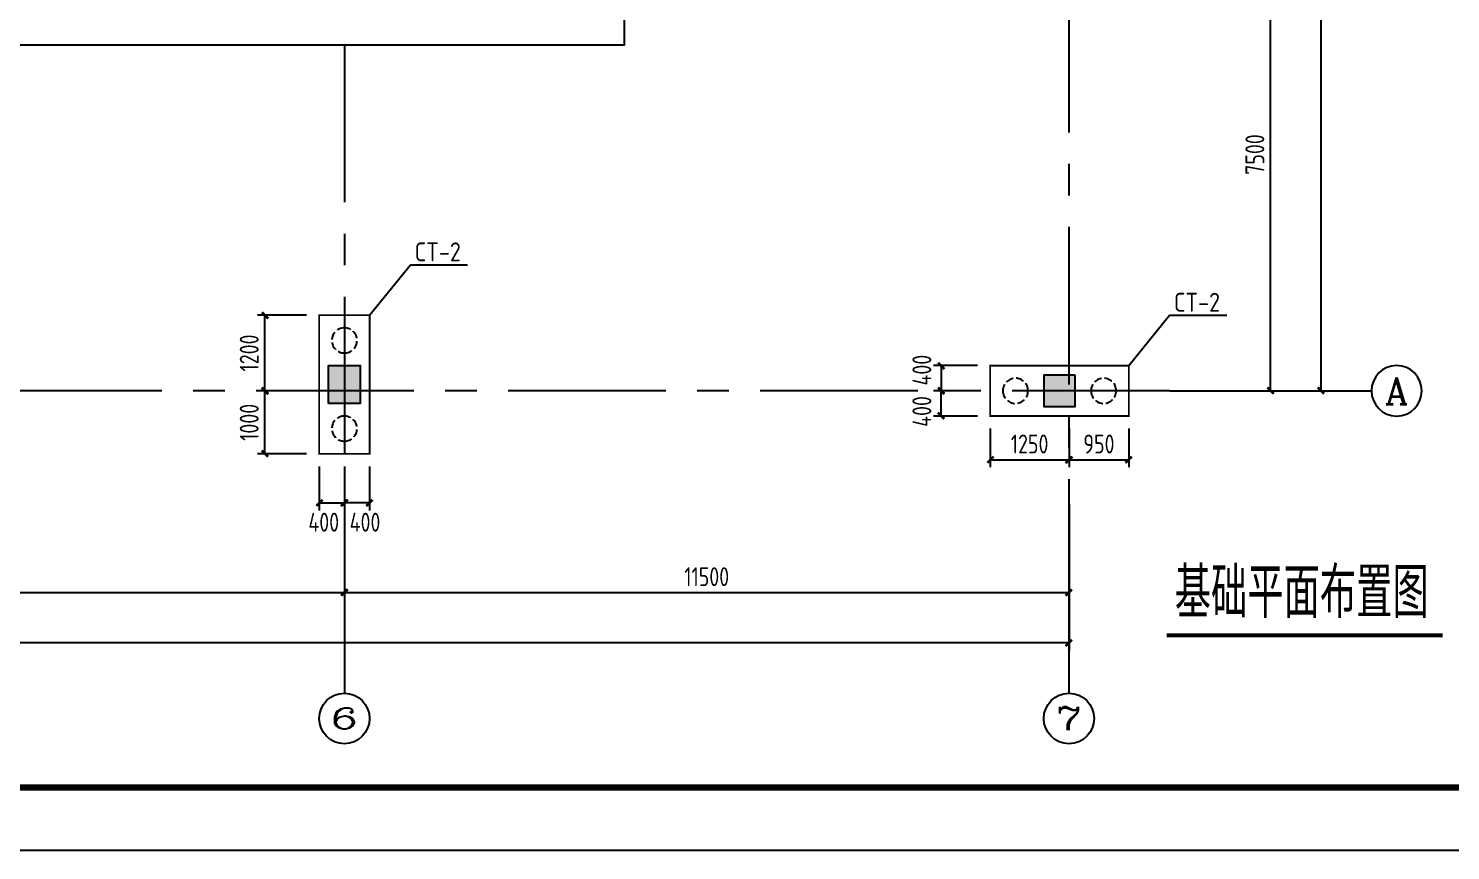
# Model space of a CAD drawing. Header units: millimetres. Extents: x 865490 to 879904, y 39442 to 44891.
# Drawn here: x 867984 to 868209.7, y 39455.4 to 39585.9 of the extents above; entities that cross this region are included whole.
import ezdxf
from ezdxf.enums import TextEntityAlignment as Align

# ---------------------------------------------------------------- set-up
doc = ezdxf.new("R2010")
doc.units = ezdxf.units.MM
doc.header["$LTSCALE"] = 1000
doc.header["$MEASUREMENT"] = 0
for name, pattern in [('CENTER', [2, 1.25, -0.25, 0.25, -0.25]), ('DASH', [0.35, 0.25, -0.1]), ('DOTE', [2.42, 2, -0.2, 0.02, -0.2])]:
    doc.linetypes.add(name, pattern=pattern)
for name, color, linetype in [('1507', 6, 'Continuous'), ('AXIS', 3, 'Continuous'), ('AXIS_TEXT', 7, 'Continuous'), ('DIM', 7, 'Continuous'), ('DOTE', 1, 'DOTE'), ('NUM', 7, 'Continuous'), ('承台轮廓', 7, 'Continuous'), ('柱', 2, 'Continuous')]:
    doc.layers.add(name, color=color, linetype=linetype)
doc.layers.add('承台基础', color=23, linetype='Continuous', lineweight=18)
doc.styles.add('_TCH_AXIS', font='COMPLEX', dxfattribs={"bigfont": 'GBCBIG'})
doc.styles.add('COMPLEX', font='COMPLEX')
doc.styles.add('GBHZ', font='gbenor.shx', dxfattribs={"width": 0.9, "bigfont": 'gbcbig.shx'})
doc.styles.get("Standard").update_dxf_attribs({"font": 'gbenor.shx', "bigfont": 'gbcbig.shx'})
doc.dimstyles.new('Y100', dxfattribs={"dimscale": 0, "dimtxt": 3, "dimasz": 0.01, "dimexe": 1.2, "dimexo": 2, "dimgap": 1, "dimtad": 1, "dimdec": 0, "dimlfac": 100, "dimzin": 0, "dimdsep": 46, "dimtxsty": 'GBHZ', "dimblk": 'DX', "dimcen": 0.09, "dimdle": 1, "dimclrd": 7, "dimclre": 7, "dimclrt": 7, "dimadec": 0, "dimazin": 0, "dimtfac": 1, "dimtdec": 0, "dimtix": 1, "dimtmove": 2, "dimatfit": 3, "dimldrblk": 'DX', "dimfxl": 0, "dimtolj": 1, "dimtzin": 0, "dimarcsym": 0})

# ---------------------------------------------------------------- blocks, each defined once
blk = doc.blocks.new('_AXISO')
blk.add_circle((0, 0), 0.5)
at = {"layer": 'AXIS_TEXT', "style": 'COMPLEX', "width": 1.041667}
blk.add_attdef('A', text='', height=0.56, dxfattribs=at).set_placement((-0.25, -0.28), (0.25, -0.28), align=Align.FIT)
blk = doc.blocks.new('DX')
at = {"color": 0, "linetype": 'ByBlock', "const_width": 40}
blk.add_lwpolyline([(-54, -51), (46, 49)], dxfattribs=at)
blk = doc.blocks.new('*D2090')
at = {"layer": 'Defpoints', "color": 0, "transparency": 16777216}
for p in [(867920.15, 39512.37), (868034.15, 39512.37), (868034.15, 39496.37)]:
    blk.add_point(p, dxfattribs=at)
at = {"layer": 'dim', "color": 7, "lineweight": -2, "transparency": 16777216}
for p, q in [((867920.15, 39510.37), (867920.15, 39495.17)), ((868034.15, 39510.37), (868034.15, 39495.17)), ((867920.16, 39496.37), (868034.14, 39496.37))]:
    blk.add_line(p, q, dxfattribs=at)
at = {"layer": 'dim', "color": 7, "lineweight": -2, "transparency": 16777216, "xscale": 0.01, "yscale": 0.01, "zscale": 0.01, "rotation": 180}
blk.add_blockref('DX', (867920.15, 39496.37), dxfattribs=at)
at = {"layer": 'dim', "color": 7, "lineweight": -2, "transparency": 16777216, "xscale": 0.01, "yscale": 0.01, "zscale": 0.01}
blk.add_blockref('DX', (868034.15, 39496.37), dxfattribs=at)
at = {"layer": 'dim', "color": 7, "transparency": 16777216, "insert": (867977.15, 39498.87), "char_height": 3, "attachment_point": 5, "style": 'GBHZ'}
blk.add_mtext('\\A1;11400', dxfattribs=at)
blk = doc.blocks.new('*D2091')
at = {"layer": 'Defpoints', "color": 0, "transparency": 16777216}
for p in [(868034.15, 39512.37), (868149.15, 39512.37), (868149.15, 39496.37)]:
    blk.add_point(p, dxfattribs=at)
at = {"layer": 'dim', "color": 7, "lineweight": -2, "transparency": 16777216}
for p, q in [((868034.15, 39510.37), (868034.15, 39495.17)), ((868149.15, 39510.37), (868149.15, 39495.17)), ((868034.16, 39496.37), (868149.14, 39496.37))]:
    blk.add_line(p, q, dxfattribs=at)
at = {"layer": 'dim', "color": 7, "lineweight": -2, "transparency": 16777216, "xscale": 0.01, "yscale": 0.01, "zscale": 0.01, "rotation": 180}
blk.add_blockref('DX', (868034.15, 39496.37), dxfattribs=at)
at = {"layer": 'dim', "color": 7, "lineweight": -2, "transparency": 16777216, "xscale": 0.01, "yscale": 0.01, "zscale": 0.01}
blk.add_blockref('DX', (868149.15, 39496.37), dxfattribs=at)
at = {"layer": 'dim', "color": 7, "transparency": 16777216, "insert": (868091.65, 39498.87), "char_height": 3, "attachment_point": 5, "style": 'GBHZ'}
blk.add_mtext('\\A1;11500', dxfattribs=at)
blk = doc.blocks.new('*D2092')
at = {"layer": 'Defpoints', "color": 0, "transparency": 16777216}
for p in [(867679.15, 39512.37), (868149.15, 39512.37), (867679.15, 39488.37)]:
    blk.add_point(p, dxfattribs=at)
at = {"layer": 'dim', "color": 7, "lineweight": -2, "transparency": 16777216}
for p, q in [((867679.15, 39510.37), (867679.15, 39487.17)), ((868149.15, 39510.37), (868149.15, 39487.17)), ((868149.14, 39488.37), (867679.16, 39488.37))]:
    blk.add_line(p, q, dxfattribs=at)
at = {"layer": 'dim', "color": 7, "lineweight": -2, "transparency": 16777216, "xscale": 0.01, "yscale": 0.01, "zscale": 0.01, "rotation": 180}
blk.add_blockref('DX', (867679.15, 39488.37), dxfattribs=at)
at = {"layer": 'dim', "color": 7, "lineweight": -2, "transparency": 16777216, "xscale": 0.01, "yscale": 0.01, "zscale": 0.01}
blk.add_blockref('DX', (868149.15, 39488.37), dxfattribs=at)
at = {"layer": 'dim', "color": 7, "transparency": 16777216, "insert": (867914.15, 39490.87), "char_height": 3, "attachment_point": 5, "style": 'GBHZ'}
blk.add_mtext('\\A1;47000', dxfattribs=at)
blk = doc.blocks.new('*D2056')
at = {"layer": 'Defpoints', "color": 0, "transparency": 16777216}
for p in [(868165.15, 39603.37), (868181.15, 39603.37), (868165.15, 39528.37)]:
    blk.add_point(p, dxfattribs=at)
at = {"layer": 'dim', "color": 7, "lineweight": -2, "transparency": 16777216}
for p, q in [((868167.15, 39603.37), (868182.35, 39603.37)), ((868181.15, 39528.38), (868181.15, 39603.36)), ((868167.15, 39528.37), (868182.35, 39528.37))]:
    blk.add_line(p, q, dxfattribs=at)
at = {"layer": 'dim', "color": 7, "lineweight": -2, "transparency": 16777216, "xscale": 0.01, "yscale": 0.01, "zscale": 0.01}
for p, rotation in [((868181.15, 39603.37), 90), ((868181.15, 39528.37), 270)]:
    blk.add_blockref('DX', p, dxfattribs=dict(at, rotation=rotation))
at = {"layer": 'dim', "color": 7, "transparency": 16777216, "insert": (868178.65, 39565.87), "char_height": 3, "attachment_point": 5, "rotation": 90, "style": 'GBHZ'}
blk.add_mtext('\\A1;7500', dxfattribs=at)
blk = doc.blocks.new('*D2062')
at = {"layer": 'Defpoints', "color": 0, "transparency": 16777216}
for p in [(868165.15, 39978.37), (868189.15, 39978.37), (868165.15, 39528.37)]:
    blk.add_point(p, dxfattribs=at)
at = {"layer": 'dim', "color": 7, "lineweight": -2, "transparency": 16777216}
for p, q in [((868167.15, 39978.37), (868190.35, 39978.37)), ((868189.15, 39528.38), (868189.15, 39978.36)), ((868167.15, 39528.37), (868190.35, 39528.37))]:
    blk.add_line(p, q, dxfattribs=at)
at = {"layer": 'dim', "color": 7, "lineweight": -2, "transparency": 16777216, "xscale": 0.01, "yscale": 0.01, "zscale": 0.01}
for p, rotation in [((868189.15, 39978.37), 90), ((868189.15, 39528.37), 270)]:
    blk.add_blockref('DX', p, dxfattribs=dict(at, rotation=rotation))
at = {"layer": 'dim', "color": 7, "transparency": 16777216, "insert": (868186.65, 39753.37), "char_height": 3, "attachment_point": 5, "rotation": 90, "style": 'GBHZ'}
blk.add_mtext('\\A1;45000', dxfattribs=at)
blk = doc.blocks.new('*D2167')
at = {"layer": 'Defpoints', "color": 0, "transparency": 16777216}
for p in [(868128.87, 39528.37), (868136.65, 39528.37), (868136.65, 39524.37)]:
    blk.add_point(p, dxfattribs=at)
at = {"layer": 'dim', "color": 7, "lineweight": -2, "transparency": 16777216}
for p, q in [((868134.65, 39528.37), (868127.67, 39528.37)), ((868128.87, 39524.38), (868128.87, 39528.36)), ((868134.65, 39524.37), (868127.67, 39524.37))]:
    blk.add_line(p, q, dxfattribs=at)
at = {"layer": 'dim', "color": 7, "lineweight": -2, "transparency": 16777216, "xscale": 0.01, "yscale": 0.01, "zscale": 0.01}
for p, rotation in [((868128.87, 39528.37), 90), ((868128.87, 39524.37), 270)]:
    blk.add_blockref('DX', p, dxfattribs=dict(at, rotation=rotation))
at = {"layer": 'dim', "color": 7, "transparency": 16777216, "insert": (868125.8, 39525.09), "char_height": 3, "attachment_point": 5, "rotation": 90, "style": 'GBHZ'}
blk.add_mtext('\\A1;400', dxfattribs=at)
blk = doc.blocks.new('*D2168')
at = {"layer": 'Defpoints', "color": 0, "transparency": 16777216}
for p in [(868136.65, 39532.37), (868128.87, 39528.37), (868136.65, 39528.37)]:
    blk.add_point(p, dxfattribs=at)
at = {"layer": 'dim', "color": 7, "lineweight": -2, "transparency": 16777216}
for p, q in [((868134.65, 39532.37), (868127.67, 39532.37)), ((868128.87, 39532.36), (868128.87, 39528.38)), ((868134.65, 39528.37), (868127.67, 39528.37))]:
    blk.add_line(p, q, dxfattribs=at)
at = {"layer": 'dim', "color": 7, "lineweight": -2, "transparency": 16777216, "xscale": 0.01, "yscale": 0.01, "zscale": 0.01}
for p, rotation in [((868128.87, 39532.37), 90), ((868128.87, 39528.37), 270)]:
    blk.add_blockref('DX', p, dxfattribs=dict(at, rotation=rotation))
at = {"layer": 'dim', "color": 7, "transparency": 16777216, "insert": (868125.8, 39531.65), "char_height": 3, "attachment_point": 5, "rotation": 90, "style": 'GBHZ'}
blk.add_mtext('\\A1;400', dxfattribs=at)
blk = doc.blocks.new('*D2169')
at = {"layer": 'Defpoints', "color": 0, "transparency": 16777216}
for p in [(868136.65, 39524.37), (868149.15, 39524.37), (868149.15, 39517.43)]:
    blk.add_point(p, dxfattribs=at)
at = {"layer": 'dim', "color": 7, "lineweight": -2, "transparency": 16777216}
for p, q in [((868136.65, 39522.37), (868136.65, 39516.23)), ((868149.15, 39522.37), (868149.15, 39516.23)), ((868136.66, 39517.43), (868149.14, 39517.43))]:
    blk.add_line(p, q, dxfattribs=at)
at = {"layer": 'dim', "color": 7, "lineweight": -2, "transparency": 16777216, "xscale": 0.01, "yscale": 0.01, "zscale": 0.01, "rotation": 180}
blk.add_blockref('DX', (868136.65, 39517.43), dxfattribs=at)
at = {"layer": 'dim', "color": 7, "lineweight": -2, "transparency": 16777216, "xscale": 0.01, "yscale": 0.01, "zscale": 0.01}
blk.add_blockref('DX', (868149.15, 39517.43), dxfattribs=at)
at = {"layer": 'dim', "color": 7, "transparency": 16777216, "insert": (868142.9, 39519.93), "char_height": 3, "attachment_point": 5, "style": 'GBHZ'}
blk.add_mtext('\\A1;1250', dxfattribs=at)
blk = doc.blocks.new('*D2170')
at = {"layer": 'Defpoints', "color": 0, "transparency": 16777216}
for p in [(868149.15, 39524.37), (868158.65, 39524.37), (868158.65, 39517.43)]:
    blk.add_point(p, dxfattribs=at)
at = {"layer": 'dim', "color": 7, "lineweight": -2, "transparency": 16777216}
for p, q in [((868149.15, 39522.37), (868149.15, 39516.23)), ((868158.65, 39522.37), (868158.65, 39516.23)), ((868149.16, 39517.43), (868158.64, 39517.43))]:
    blk.add_line(p, q, dxfattribs=at)
at = {"layer": 'dim', "color": 7, "lineweight": -2, "transparency": 16777216, "xscale": 0.01, "yscale": 0.01, "zscale": 0.01, "rotation": 180}
blk.add_blockref('DX', (868149.15, 39517.43), dxfattribs=at)
at = {"layer": 'dim', "color": 7, "lineweight": -2, "transparency": 16777216, "xscale": 0.01, "yscale": 0.01, "zscale": 0.01}
blk.add_blockref('DX', (868158.65, 39517.43), dxfattribs=at)
at = {"layer": 'dim', "color": 7, "transparency": 16777216, "insert": (868153.9, 39519.93), "char_height": 3, "attachment_point": 5, "style": 'GBHZ'}
blk.add_mtext('\\A1;950', dxfattribs=at)
blk = doc.blocks.new('*D2215')
at = {"layer": 'Defpoints', "color": 0, "transparency": 16777216}
for p in [(868034.15, 39518.37), (868038.15, 39518.37), (868034.15, 39510.59)]:
    blk.add_point(p, dxfattribs=at)
at = {"layer": 'dim', "color": 7, "lineweight": -2, "transparency": 16777216}
for p, q in [((868034.15, 39516.37), (868034.15, 39509.39)), ((868038.15, 39516.37), (868038.15, 39509.39)), ((868038.14, 39510.59), (868034.16, 39510.59))]:
    blk.add_line(p, q, dxfattribs=at)
at = {"layer": 'dim', "color": 7, "lineweight": -2, "transparency": 16777216, "xscale": 0.01, "yscale": 0.01, "zscale": 0.01, "rotation": 180}
blk.add_blockref('DX', (868034.15, 39510.59), dxfattribs=at)
at = {"layer": 'dim', "color": 7, "lineweight": -2, "transparency": 16777216, "xscale": 0.01, "yscale": 0.01, "zscale": 0.01}
blk.add_blockref('DX', (868038.15, 39510.59), dxfattribs=at)
at = {"layer": 'dim', "color": 7, "transparency": 16777216, "insert": (868037.42, 39507.52), "char_height": 3, "attachment_point": 5, "style": 'GBHZ'}
blk.add_mtext('\\A1;400', dxfattribs=at)
blk = doc.blocks.new('*D2216')
at = {"layer": 'Defpoints', "color": 0, "transparency": 16777216}
for p in [(868030.15, 39518.37), (868034.15, 39518.37), (868034.15, 39510.59)]:
    blk.add_point(p, dxfattribs=at)
at = {"layer": 'dim', "color": 7, "lineweight": -2, "transparency": 16777216}
for p, q in [((868030.15, 39516.37), (868030.15, 39509.39)), ((868034.15, 39516.37), (868034.15, 39509.39)), ((868030.16, 39510.59), (868034.14, 39510.59))]:
    blk.add_line(p, q, dxfattribs=at)
at = {"layer": 'dim', "color": 7, "lineweight": -2, "transparency": 16777216, "xscale": 0.01, "yscale": 0.01, "zscale": 0.01, "rotation": 180}
blk.add_blockref('DX', (868030.15, 39510.59), dxfattribs=at)
at = {"layer": 'dim', "color": 7, "lineweight": -2, "transparency": 16777216, "xscale": 0.01, "yscale": 0.01, "zscale": 0.01}
blk.add_blockref('DX', (868034.15, 39510.59), dxfattribs=at)
at = {"layer": 'dim', "color": 7, "transparency": 16777216, "insert": (868030.87, 39507.52), "char_height": 3, "attachment_point": 5, "style": 'GBHZ'}
blk.add_mtext('\\A1;400', dxfattribs=at)
blk = doc.blocks.new('*D2217')
at = {"layer": 'Defpoints', "color": 0, "transparency": 16777216}
for p in [(868021.54, 39528.37), (868030.15, 39528.37), (868030.15, 39518.37)]:
    blk.add_point(p, dxfattribs=at)
at = {"layer": 'dim', "color": 7, "lineweight": -2, "transparency": 16777216}
for p, q in [((868028.15, 39528.37), (868020.34, 39528.37)), ((868021.54, 39518.38), (868021.54, 39528.36)), ((868028.15, 39518.37), (868020.34, 39518.37))]:
    blk.add_line(p, q, dxfattribs=at)
at = {"layer": 'dim', "color": 7, "lineweight": -2, "transparency": 16777216, "xscale": 0.01, "yscale": 0.01, "zscale": 0.01}
for p, rotation in [((868021.54, 39528.37), 90), ((868021.54, 39518.37), 270)]:
    blk.add_blockref('DX', p, dxfattribs=dict(at, rotation=rotation))
at = {"layer": 'dim', "color": 7, "transparency": 16777216, "insert": (868019.04, 39523.37), "char_height": 3, "attachment_point": 5, "rotation": 90, "style": 'GBHZ'}
blk.add_mtext('\\A1;1000', dxfattribs=at)
blk = doc.blocks.new('*D2218')
at = {"layer": 'Defpoints', "color": 0, "transparency": 16777216}
for p in [(868021.54, 39540.37), (868030.15, 39540.37), (868030.15, 39528.37)]:
    blk.add_point(p, dxfattribs=at)
at = {"layer": 'dim', "color": 7, "lineweight": -2, "transparency": 16777216}
for p, q in [((868028.15, 39540.37), (868020.34, 39540.37)), ((868021.54, 39528.38), (868021.54, 39540.36)), ((868028.15, 39528.37), (868020.34, 39528.37))]:
    blk.add_line(p, q, dxfattribs=at)
at = {"layer": 'dim', "color": 7, "lineweight": -2, "transparency": 16777216, "xscale": 0.01, "yscale": 0.01, "zscale": 0.01}
for p, rotation in [((868021.54, 39540.37), 90), ((868021.54, 39528.37), 270)]:
    blk.add_blockref('DX', p, dxfattribs=dict(at, rotation=rotation))
at = {"layer": 'dim', "color": 7, "transparency": 16777216, "insert": (868019.04, 39534.37), "char_height": 3, "attachment_point": 5, "rotation": 90, "style": 'GBHZ'}
blk.add_mtext('\\A1;1200', dxfattribs=at)

msp = doc.modelspace()

# ---------------------------------------------------------------- linework, layer by layer
msp.add_line((868642.597, 39455.411), (867591.347, 39455.411))
at = {"color": 0, "const_width": 1}
msp.add_lwpolyline([(868632.597, 39465.411), (867616.347, 39465.411), (867616.347, 40039.411), (868632.597, 40039.411)], close=True, dxfattribs=at)
at = {"const_width": 0.667}
msp.add_lwpolyline([(868164.675, 39489.56), (868208.441, 39489.56)], dxfattribs=at)
at = {"layer": '1507', "linetype": 'DASH', "ltscale": 0.005}
for points in [[(868034.146, 39534.37, 1), (868034.146, 39538.37, 1)], [(868138.646, 39528.37, 1), (868142.646, 39528.37, 1)], [(868152.646, 39528.37, 1), (868156.646, 39528.37, 1)], [(868034.146, 39520.37, 1), (868034.146, 39524.37, 1)]]:
    msp.add_lwpolyline(points, format="xyb", close=True, dxfattribs=at)
at = {"layer": 'AXIS', "color": 0}
for p, q in [((868165.146, 39528.37), (868197.146, 39528.37)), ((868034.146, 39512.37), (868034.146, 39480.37)), ((868149.146, 39512.37), (868149.146, 39480.37))]:
    msp.add_line(p, q, dxfattribs=at)
at = {"layer": 'dim', "linetype": 'ByBlock'}
for p, q in [((868038.146, 39540.37), (868044.622, 39548.367)), ((868044.622, 39548.367), (868053.69, 39548.367)), ((868158.646, 39532.37), (868165.122, 39540.367)), ((868165.122, 39540.367), (868174.19, 39540.367))]:
    msp.add_line(p, q, dxfattribs=at)
at = {"layer": 'DOTE', "linetype": 'CENTER', "ltscale": 0.02}
for p, q in [((868149.146, 39994.37), (868149.146, 39512.37)), ((868034.146, 39583.303), (868034.146, 39512.37)), ((868165.146, 39528.37), (867663.146, 39528.37))]:
    msp.add_line(p, q, dxfattribs=at)
at = {"layer": '承台基础', "color": 2, "ltscale": 0.006, "const_width": 0.3}
for points in [[(868038.146, 39518.37), (868038.146, 39540.37), (868030.146, 39540.37), (868030.146, 39518.37)], [(868136.646, 39524.37), (868158.646, 39524.37), (868158.646, 39532.37), (868136.646, 39532.37)]]:
    msp.add_lwpolyline(points, close=True, dxfattribs=at)
at = {"layer": '承台轮廓'}
msp.add_lwpolyline([(867977.817, 39583.303), (868078.584, 39583.303), (868078.584, 39912.122), (867977.817, 39912.122)], close=True, dxfattribs=at)
at = {"layer": '柱'}
for points in [[(868031.646, 39526.37), (868031.646, 39532.37), (868036.646, 39532.37), (868036.646, 39526.37)], [(868150.146, 39530.87), (868145.146, 39530.87), (868145.146, 39525.87), (868150.146, 39525.87)]]:
    msp.add_lwpolyline(points, close=True, dxfattribs=at)
for points in [[(868031.646, 39526.37), (868036.646, 39526.37), (868031.646, 39532.37), (868036.646, 39532.37)], [(868150.146, 39530.87), (868150.146, 39525.87), (868145.146, 39530.87), (868145.146, 39525.87)]]:
    msp.add_solid(points, dxfattribs=at)

# ---------------------------------------------------------------- block references
at = {"layer": 'AXIS', "color": 0}
ref = msp.add_blockref('_AXISO', (868201.146, 39528.37), dxfattribs=dict(at, xscale=-8, yscale=8, zscale=8))
ref.add_attrib('A', 'A', dxfattribs={"layer": 'AXIS_TEXT', "color": 0, "height": 4.252, "style": '_TCH_AXIS'}).set_placement((868199.324, 39526.244), (868202.968, 39526.244), align=Align.FIT)
ref = msp.add_blockref('_AXISO', (868034.146, 39476.37), dxfattribs=dict(at, xscale=8, yscale=8, zscale=8))
ref.add_attrib('A', '6', dxfattribs={"layer": 'AXIS_TEXT', "color": 0, "height": 3.284, "style": '_TCH_AXIS', "width": 2.071429}).set_placement((868031.878, 39474.728), (868036.414, 39474.728), align=Align.FIT)
ref = msp.add_blockref('_AXISO', (868149.146, 39476.37), dxfattribs=dict(at, xscale=8, yscale=8, zscale=8))
ref.add_attrib('A', '7', dxfattribs={"layer": 'AXIS_TEXT', "color": 0, "height": 3.688, "style": '_TCH_AXIS', "width": 1.714286}).set_placement((868147.039, 39474.526), (868151.253, 39474.526), align=Align.FIT)

# ---------------------------------------------------------------- texts
at = {"layer": 'dim', "linetype": 'ByBlock'}
for p in [(868045.296, 39548.929), (868165.796, 39540.929)]:
    msp.add_text('CT-2', height=3, dxfattribs=at).set_placement(p)
at = {"layer": 'NUM', "style": 'GBHZ'}
msp.add_text('基础平面布置图', height=8, dxfattribs=at).set_placement((868165.93, 39492.333))

# ---------------------------------------------------------------- dimensions: what is measured, and where the dimension line sits
at = {"layer": 'dim'}
for base, p1, p2, override, picture, middle in [((868189.146, 39978.37), (868165.146, 39528.37), (868165.146, 39978.37), {"dimscale": 1}, '*D2062', (868186.646, 39753.37)), ((868181.146, 39603.37), (868165.146, 39528.37), (868165.146, 39603.37), {"dimscale": 1}, '*D2056', (868178.646, 39565.87)), ((868021.542, 39540.37), (868030.146, 39528.37), (868030.146, 39540.37), {"dimscale": 1, "dimfxl": 2}, '*D2218', (868019.042, 39534.37)), ((868021.542, 39528.37), (868030.146, 39518.37), (868030.146, 39528.37), {"dimscale": 1, "dimfxl": 2}, '*D2217', (868019.042, 39523.37))]:
    dim = msp.add_linear_dim(base=base, p1=p1, p2=p2, angle=90, dimstyle='Y100', override=override, dxfattribs=at)
    dim.commit()
    dim.dimension.update_dxf_attribs({"geometry": picture, "text_midpoint": middle})
for base, p1, p2, angle, picture, middle in [((868128.865, 39528.37), (868136.646, 39532.37), (868136.646, 39528.37), 270, '*D2168', (868125.798, 39531.648)), ((868128.865, 39528.37), (868136.646, 39524.37), (868136.646, 39528.37), 90, '*D2167', (868125.798, 39525.092)), ((868034.146, 39510.589), (868038.146, 39518.37), (868034.146, 39518.37), 180, '*D2215', (868037.424, 39507.522))]:
    dim = msp.add_linear_dim(base=base, p1=p1, p2=p2, angle=angle, dimstyle='Y100', override={"dimscale": 1, "dimfxl": 2}, dxfattribs=at)
    dim.commit()
    dim.dimension.update_dxf_attribs({"geometry": picture, "text_midpoint": middle, "dimtype": 160})
for base, p1, p2, override, picture, middle in [((868149.146, 39517.429), (868136.646, 39524.37), (868149.146, 39524.37), {"dimscale": 1, "dimfxl": 2}, '*D2169', (868142.896, 39519.929)), ((868158.646, 39517.429), (868149.146, 39524.37), (868158.646, 39524.37), {"dimscale": 1, "dimfxl": 2}, '*D2170', (868153.896, 39519.929)), ((867679.146, 39488.37), (868149.146, 39512.37), (867679.146, 39512.37), {"dimscale": 1}, '*D2092', (867914.146, 39490.87)), ((868034.146, 39496.37), (867920.146, 39512.37), (868034.146, 39512.37), {"dimscale": 1}, '*D2090', (867977.146, 39498.87)), ((868149.146, 39496.37), (868034.146, 39512.37), (868149.146, 39512.37), {"dimscale": 1}, '*D2091', (868091.646, 39498.87))]:
    dim = msp.add_linear_dim(base=base, p1=p1, p2=p2, dimstyle='Y100', override=override, dxfattribs=at)
    dim.commit()
    dim.dimension.update_dxf_attribs({"geometry": picture, "text_midpoint": middle})
dim = msp.add_linear_dim(base=(868034.146, 39510.589), p1=(868030.146, 39518.37), p2=(868034.146, 39518.37), dimstyle='Y100', override={"dimscale": 1, "dimfxl": 2}, dxfattribs=at)
dim.commit()
dim.dimension.update_dxf_attribs({"geometry": '*D2216', "text_midpoint": (868030.868, 39507.522), "dimtype": 160})

doc.saveas('drawing.dxf')
